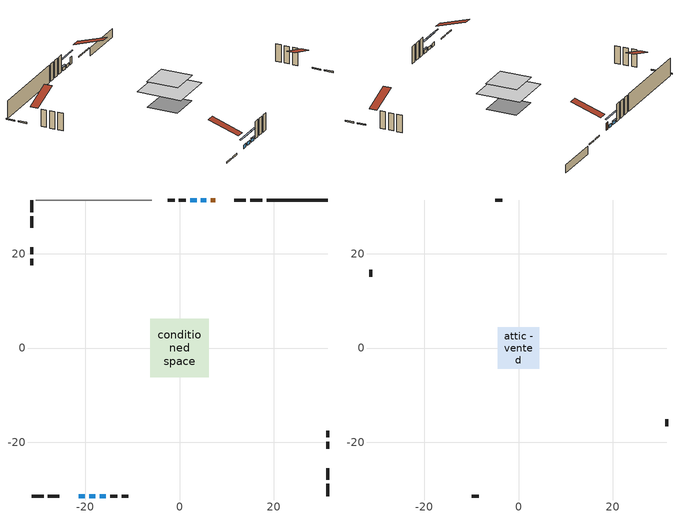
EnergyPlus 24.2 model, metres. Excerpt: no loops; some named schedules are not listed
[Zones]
conditioned space
 floor adiabatic (AdiabaticFloorConstruction): -6.2,-6.2 -6.2,6.2 6.2,6.2 6.2,-6.2 z2.69
 floor foundation (Slab1 construction): -4.25,-4.25 -4.25,4.25 4.25,4.25 4.25,-4.25 z-2.04
 wall outside (RimJoist1 construction): 17.53,31.37 14.99,31.37 / -31.37,-31.37 -28.82,-31.37 / -31.37,31.37 -31.37,28.82 / 31.37,-31.37 31.37,-28.82 z0.25:0.55
 wall outside (RimJoist2 construction): 14.06,31.37 11.64,31.37 / -27.89,-31.37 -25.47,-31.37 / -31.37,27.89 -31.37,25.47 / 31.37,-27.89 31.37,-25.47 z0.25:0.55
 wall outside (AdiabaticWallConstruction 1): 7.53,31.37 6.64,31.37 z0.25:2.28
 wall outside (AdiabaticWallConstruction): 5.71,31.37 4.54,31.37 z0.25:1.11; -21.36,-31.37 -20.09,-31.37 z0.25:1.22; 3.62,31.37 2.29,31.37 / -19.16,-31.37 -17.84,-31.37 / -16.91,-31.37 -15.59,-31.37 z0.25:1.17
 wall outside (Wall1 construction): 1.37,31.37 -0.13,31.37 / -14.66,-31.37 -13.17,-31.37 / -31.37,21.36 -31.37,19.87 / 31.37,-21.36 31.37,-19.87 z0.25:5.13
 wall outside (Wall2 construction): -1.06,31.37 -2.47,31.37 / -12.24,-31.37 -10.83,-31.37 / -31.37,18.94 -31.37,17.53 / 31.37,-18.94 31.37,-17.53 z0.25:5.13
 wall foundation (FoundationWall1 construction): 31.37,31.37 18.46,31.37 z-2.04:0.25
 wall adiabatic (Wall4 construction): -5.83,31.37 -30.44,31.37 z0.25:5.13
 window (WindowConstruction): 5.71,31.37 4.54,31.37 z0.25:1.11
 window (WindowConstruction 1): -21.36,-31.37 -20.09,-31.37 z0.25:1.22
 window (WindowConstruction 2): 3.62,31.37 2.3,31.37 z0.25:1.16
 window (WindowConstruction 3): -19.16,-31.37 -17.84,-31.37 z0.25:1.16
 window (WindowConstruction 4): -16.91,-31.37 -15.59,-31.37 z0.25:1.16
 door (Door): 7.53,31.37 6.64,31.37 z0.25:2.28
 ceiling adiabatic (AdiabaticFloorConstruction): 6.2,-6.2 6.2,6.2 -6.2,6.2 -6.2,-6.2 z2.69
attic - vented
 floor to conditioned space (Floor1 construction Reversed): -4.38,-4.38 -4.38,4.38 4.38,4.38 4.38,-4.38 z5.13
 wall outside (Wall3 construction): -3.39,31.37 -4.9,31.37 / -9.9,-31.37 -8.4,-31.37 / -31.37,16.6 -31.37,15.09 / 31.37,-16.6 31.37,-15.09 z0.25:5.13
 roof outside (Roof1 construction): 8.46,31.37,5.13 8.46,22.83,7.97 10.71,22.83,7.97 10.71,31.37,5.13; -22.29,-31.37,5.13 -22.29,-22.83,7.97 -24.54,-22.83,7.97 -24.54,-31.37,5.13; -31.37,22.29,5.13 -22.83,22.29,7.97 -22.83,24.54,7.97 -31.37,24.54,5.13; 31.37,-22.29,5.13 22.83,-22.29,7.97 22.83,-24.54,7.97 31.37,-24.54,5.13
shading: 2.05,31.37 8.2,31.37 8.2,31.78 2.05,31.78 z3.6; -17.6,-31.37 -23.85,-31.37 -23.85,-31.78 -17.6,-31.78 z3.71; 2.09,31.37 3.82,31.37 3.82,31.78 2.09,31.78 z1.37; -15.35,-31.37 -21.65,-31.37 -21.65,-31.78 -15.35,-31.78 z3.65; -15.39,-31.37 -17.11,-31.37 -17.11,-31.78 -15.39,-31.78 z1.37
[Building]
Building 1: Terrain=Suburbs
[Site:Location]
Edmonton Intl AP_AB: Latitude {deg}=53.31; Longitude {deg}=-113.58; Time Zone {hr}=-7; Elevation {m}=723; Keep Site Location Information=Yes
[Site:GroundTemperature:Shallow]
-1.56185, -3.61833, -3.78302, -2.80711, 1.11059, 5.01004, 8.39065, 10.5322, 10.7141, 8.97234, 5.67794, 1.89811
[Site:WaterMainsTemperature]
Calculation Method=Schedule; Temperature Schedule=mains temperature schedule
[Material] Roughness=Rough; Thermal Absorptance=0.9
Name | Thickness {m} | Conductivity {W/m-K} | Density {kg/m3} | Specific Heat {J/kg-K} | Solar Absorptance | Visible Absorptance
asphalt or fiberglass shingles | 0.00635 | 0.162714 | 1121.4 | 1465.45 | 0.4 | 0.4
ceiling loosefill ins | 0.0846667 | 0.0480833 | 16.02 | 1046.75 | 0.7 | 0.7
ceiling stud and cavity | 0.1397 | 0.426537 | 65.682 | 1177.47 | 0.7 | 0.7
concrete 4.0 in. | 0.1016 | 1.803125 | 2242.8 | 837.4 | 0.7 | 0.7
concrete 8.0 in. | 0.2032 | 1.803125 | 2242.8 | 837.4 | 0.7 | 0.7
door material | 0.04445 | 0.053851 | 512.64 | 1214.23 | 0.7 | 0.7
floor covering | 0.0127 | 0.0433444 | 54.468 | 1339.84 | 0.6 | 0.6
floor rigid ins; wall rigid ins | 0.512978 | 0.029427 | 32.04 | 1214.23 | 0.7 | 0.7
floor stud and cavity | 0.1397 | 1.75129 | 37.0049 | 1207.88 | 0.7 | 0.7
furniture material conditioned space 1 | 0.1524 | 0.115458 | 640.8 | 1214.23 | 0.6 | 0.6
gypsum board | 0.0127 | 0.160291 | 801 | 837.4 | 0.6 | 0.6
osb sheathing 0.5 in. | 0.0127 | 0.115458 | 512.64 | 1214.23 | 0.7 | 0.7
osb sheathing 0.5 in. 1 | 0.0127 | 0.115458 | 512.64 | 1214.23 | 0.4 | 0.4
osb sheathing 0.75 in. | 0.01905 | 0.115458 | 512.64 | 1214.23 | 0.7 | 0.7
osb sheathing 2.0 in. | 0.0508 | 0.115458 | 512.64 | 1214.23 | 0.7 | 0.7
rim joist stud and cavity | 0.0508 | 0.0297552 | 125.044 | 1163.47 | 0.6 | 0.6
rim joist stud and cavity 1 | 0.0508 | 0.648972 | 50.32683 | 1063.81 | 0.6 | 0.6
wall stud and cavity | 0.1397 | 0.0971095 | 139.0536 | 1170.24 | 0.7 | 0.7
wall stud and cavity 1 | 0.1397 | 0.0974674 | 139.0536 | 1170.24 | 0.7 | 0.7
wall stud and cavity 2 | 0.0889 | 6.1454 | 50.32683 | 1063.81 | 0.6 | 0.6
wall stud and cavity 3 | 0.1397 | 0.0872287 | 139.0536 | 1170.24 | 0.7 | 0.7
wall stud and cavity 4 | 0.0889 | 0.380278 | 52.3479 | 1209.89 | 0.7 | 0.7
wall stud and cavity 5 | 0.0889 | 0.391764 | 83.0341 | 1211.67 | 0.7 | 0.7
wood siding | 0.0254 | 0.102417 | 544.68 | 1172.36 | 0.4 | 0.4
wood siding 1 | 0.00254 | 0.102417 | 544.68 | 1172.36 | 0.4 | 0.4
wood siding 2; wood siding 3; wood siding 4 | 0.0254 | 0.102417 | 544.68 | 1172.36 | 0.7 | 0.7
[WindowMaterial:SimpleGlazingSystem]
Name | U-Factor {W/m2-K} | Solar Heat Gain Coefficient
WindowMaterial | 3.00253 | 0.53
WindowMaterial 1 | 2.99003 | 0.55
WindowMaterial 2 | 2.989467 | 0.55
[Construction]
AdiabaticFloorConstruction: floor stud and cavity, floor rigid ins, osb sheathing 0.75 in., floor covering
AdiabaticWallConstruction: wood siding 3, wall rigid ins, wall stud and cavity 4, gypsum board
AdiabaticWallConstruction 1: wood siding 4, wall rigid ins, wall stud and cavity 4, gypsum board
Door: door material
Floor1 construction Reversed: gypsum board, ceiling stud and cavity, ceiling loosefill ins
FoundationWall1 construction: concrete 8.0 in.
furniture construction conditioned space 1: furniture material conditioned space 1
PartitionWallConstruction: gypsum board, wall stud and cavity 5, gypsum board
RimJoist1 construction: wood siding 2, osb sheathing 2.0 in., rim joist stud and cavity
RimJoist2 construction: wood siding 2, rim joist stud and cavity 1
Roof1 construction: asphalt or fiberglass shingles
Slab1 construction: concrete 4.0 in.
Wall1 construction: wood siding, osb sheathing 0.5 in., wall stud and cavity, gypsum board
Wall2 construction: wood siding, osb sheathing 0.5 in., wall stud and cavity 1, gypsum board
Wall3 construction: wood siding 1, wall stud and cavity 2
Wall4 construction: osb sheathing 0.5 in. 1, wall stud and cavity 3, gypsum board
WindowConstruction: WindowMaterial
WindowConstruction 1: WindowMaterial 1
WindowConstruction 2; WindowConstruction 3; WindowConstruction 4: WindowMaterial 2
[Zone] Multiplier=1; Part of Total Floor Area=Yes
Name | Volume {m3}
attic - vented | 35.514
conditioned space | 562.2
[Space]
Name | Zone | Volume {m3}
attic - vented 1 | attic - vented | 35.514
conditioned space 1 | conditioned space | 562.2
[ZoneInfiltration:EffectiveLeakageArea]
infil attic - vented 1: Zone or Space=attic - vented 1; Schedule=Always On Discrete; Effective Air Leakage Area {cm2}=2673.39; Stack Coefficient=0.000537055; Wind Coefficient=1.56578e-05
[ZoneMixing]
whole house fan mix: Zone or Space=attic - vented; Schedule=Always On Continuous; Design Flow Rate Calculation Method=Flow/Zone; Design Flow Rate {m3/s}=0; Source Zone or Space=conditioned space
[SurfaceProperty:ExposedFoundationPerimeter]
Slab1: Exposed Perimeter Calculation Method=TotalExposedPerimeter; Total Exposed Perimeter {m}=12.902
[InternalMass] Zone or ZoneList=conditioned space; Space or SpaceList=conditioned space 1
Name | Construction | Surface Area {m2}
furniture mass conditioned space 1 | furniture construction conditioned space 1 | 90.32
partition wall mass | PartitionWallConstruction | 225.8
[Lights]
interior lighting: Zone or ZoneList or Space or SpaceList=conditioned space 1; Schedule=interior lighting schedule; Design Level Calculation Method=LightingLevel; Lighting Level {W}=343.2; Return Air Fraction=0; Fraction Radiant=0.6; Fraction Visible=0.2; Fraction Replaceable=1
[People]
occupants: Zone or ZoneList or Space or SpaceList=conditioned space 1; Number of People Schedule=occupants schedule; Number of People Calculation Method=People; Number of People=3; Fraction Radiant=0.314171; Sensible Heat Fraction=0.56303; Activity Level Schedule=occupants activity schedule; Carbon Dioxide Generation Rate {m3/s-W}=0; Enable ASHRAE 55 Comfort Warnings=No; Mean Radiant Temperature Calculation Type=EnclosureAveraged
[ElectricEquipment] Zone or ZoneList or Space or SpaceList=conditioned space 1; Design Level Calculation Method=EquipmentLevel
Name | Schedule | Design Level {W} | Fraction Latent | Fraction Radiant | Fraction Lost
clothes dryer | clothes dryer schedule | 140.772 | 0.015 | 0.081 | 0.85
clothes washer | clothes washer schedule | 32.1985 | 0.03 | 0.162 | 0.7
cooking range | cooking range schedule | 208.969 | 0.08 | 0.432 | 0.2
dishwasher | dishwasher schedule | 66.8632 | 0.3 | 0.18 | 0.4
fridge | fridge schedule | 72.9452 | 0 | 0.6 | 0
mech vent bath fan 0 | mech vent bath fan 0 schedule | 50.2 | 0 | 0 | 1
mech vent bath fan 1 | mech vent bath fan 1 schedule | 50.2 | 0 | 0 | 1
mech vent house fan | mech vent house fan schedule | 0 | 0 | 0 | 1
mech vent house fan cfis | mech vent house fan cfis schedule | 0 | 0 | 0 | 0
mech vent range fan 0 | mech vent range fan 0 schedule | 57 | 0 | 0 | 1
misc plug loads | misc plug loads schedule | 494.7 | 0.045 | 0.513 | 0.1
whole house fan | Always On Discrete | 0 | 0 | 0 | 1
[OtherEquipment] Zone or ZoneList or Space or SpaceList=conditioned space 1; Design Level Calculation Method=EquipmentLevel
Name | Fuel Type | Schedule | Design Level {W} | Fraction Latent | Fraction Radiant | Fraction Lost
clothes dryer 1 | Electricity | clothes dryer schedule | 0 | 0.015 | 0.081 | 0.85
cooking range 1 | Electricity | cooking range schedule | 0 | 0.08 | 0.432 | 0.2
general water use latent | None | general water use schedule | 59.3978 | 1 | 0 | 0
general water use sensible | None | general water use schedule | -58.539 | 0 | 0.6 | 0
mech vent house fan latent load | None | Always On Discrete | 0 | 1 | 0 | 0
mech vent house fan sensible load | None | Always On Discrete | 0 | 0 | 0 | 0
water heater energy adjustment1 | NaturalGas | Always On Discrete | 0.01 | 0 | 0 | 1
[ZoneInfiltration:DesignFlowRate] Zone or ZoneList or Space or SpaceList=conditioned space 1; Schedule=Always On Discrete; Design Flow Rate Calculation Method=Flow/Zone; Design Flow Rate {m3/s}=0
infil flow; natural vent flow; whole house fan flow
[AvailabilityManager:Scheduled]
furnace airloop Availability Manager: Schedule=Always On Discrete
[Foundation:Kiva]
Foundation Kiva 1: Initial Indoor Air Temperature {C}=18; Wall Height Above Grade {m}=0.249997; Wall Depth Below Slab {m}=0.2032
[Foundation:Kiva:Settings]
Soil Conductivity {W/m-K}=0.849921; Soil Density {kg/m3}=1842.3; Soil Specific Heat {J/kg-K}=418.7; Ground Solar Absorptivity=0.9; Ground Thermal Absorptivity=0.9; Ground Surface Roughness {m}=0.03; Far-Field Width {m}=40; Deep-Ground Boundary Condition=ZeroFlux; Deep-Ground Depth {m}=40; Minimum Cell Dimension {m}=0.2; Maximum Cell Growth Coefficient=3; Simulation Timestep=Timestep
[Exterior:Lights]
exterior lighting: Schedule=exterior lighting schedule; Design Level {W}=75.6
[EnergyManagementSystem:GlobalVariable]
furnace_airloop_Fan_RTF
infil_program_Qfan
infil_program_Qinf
natural_vent_program_Qnv
natural_vent_program_Qwhf
[EnergyManagementSystem:Sensor]
Name | Output:Variable or Output:Meter Index Key | Output:Variable or Output:Meter
airflow_gain | infil flow | Infiltration Sensible Heat Gain Energy
airflow_gain_1 | natural vent flow | Infiltration Sensible Heat Gain Energy
airflow_gain_2 | whole house fan flow | Infiltration Sensible Heat Gain Energy
airflow_loss | infil flow | Infiltration Sensible Heat Loss Energy
airflow_loss_1 | natural vent flow | Infiltration Sensible Heat Loss Energy
airflow_loss_2 | whole house fan flow | Infiltration Sensible Heat Loss Energy
clg_load_cond |  | Cooling:EnergyTransfer:Zone:CONDITIONED SPACE
clg_sp_s; clg_sp_s_1 | cooling setpoint | Schedule Value
clothes_dryer_exhaust_0_sch_s | clothes dryer exhaust 0 schedule | Schedule Value
cool_season | cooling season schedule | Schedule Value
htg_load_cond |  | Heating:EnergyTransfer:Zone:CONDITIONED SPACE
htg_sp_s; htg_sp_s_1 | heating setpoint | Schedule Value
ig_ee_conv | clothes dryer | Electric Equipment Convective Heating Energy
ig_ee_conv_2 | cooking range | Electric Equipment Convective Heating Energy
ig_ee_conv_4 | fridge | Electric Equipment Convective Heating Energy
ig_ee_conv_5 | misc plug loads | Electric Equipment Convective Heating Energy
ig_ee_conv_6 | whole house fan | Electric Equipment Convective Heating Energy
ig_ee_rad | clothes dryer | Electric Equipment Radiant Heating Energy
ig_ee_rad_2 | cooking range | Electric Equipment Radiant Heating Energy
ig_ee_rad_4 | fridge | Electric Equipment Radiant Heating Energy
ig_ee_rad_5 | misc plug loads | Electric Equipment Radiant Heating Energy
ig_ee_rad_6 | whole house fan | Electric Equipment Radiant Heating Energy
ig_lgt_conv | interior lighting | Lights Convective Heating Energy
ig_lgt_rad | interior lighting | Lights Radiant Heating Energy
ig_lgt_vis | interior lighting | Lights Visible Radiation Heating Energy
ig_oe_conv | clothes dryer 1 | Other Equipment Convective Heating Energy
ig_oe_conv_1 | cooking range 1 | Other Equipment Convective Heating Energy
ig_oe_conv_2 | general water use latent | Other Equipment Convective Heating Energy
ig_oe_conv_3 | general water use sensible | Other Equipment Convective Heating Energy
ig_oe_conv_4 | water heater energy adjustment1 | Other Equipment Convective Heating Energy
ig_oe_rad | clothes dryer 1 | Other Equipment Radiant Heating Energy
ig_oe_rad_1 | cooking range 1 | Other Equipment Radiant Heating Energy
ig_oe_rad_2 | general water use latent | Other Equipment Radiant Heating Energy
ig_oe_rad_3 | general water use sensible | Other Equipment Radiant Heating Energy
ig_oe_rad_4 | water heater energy adjustment1 | Other Equipment Radiant Heating Energy
ig_ppl_conv | occupants | People Convective Heating Energy
ig_ppl_rad | occupants | People Radiant Heating Energy
im_conv | furniture mass conditioned space 1 | Surface Inside Face Convection Heat Gain Energy
im_conv_1 | partition wall mass | Surface Inside Face Convection Heat Gain Energy
im_ig | furniture mass conditioned space 1 | Surface Inside Face Internal Gains Radiation Heat Gain Energy
im_ig_1 | partition wall mass | Surface Inside Face Internal Gains Radiation Heat Gain Energy
im_lgt | furniture mass conditioned space 1 | Surface Inside Face Lights Radiation Heat Gain Energy
im_lgt_1 | partition wall mass | Surface Inside Face Lights Radiation Heat Gain Energy
im_sol | furniture mass conditioned space 1 | Surface Inside Face Solar Radiation Heat Gain Energy
im_sol_1 | partition wall mass | Surface Inside Face Solar Radiation Heat Gain Energy
im_surf | furniture mass conditioned space 1 | Surface Inside Face Net Surface Thermal Radiation Heat Gain Energy
im_surf_1 | partition wall mass | Surface Inside Face Net Surface Thermal Radiation Heat Gain Energy
mech_vent_bath_fan_0_sch_s | mech vent bath fan 0 schedule | Schedule Value
mech_vent_bath_fan_1_sch_s | mech vent bath fan 1 schedule | Schedule Value
mech_vent_range_fan_0_sch_s | mech vent range fan 0 schedule | Schedule Value
mv_conv | mech vent bath fan 0 | Electric Equipment Convective Heating Energy
mv_conv_1 | mech vent bath fan 1 | Electric Equipment Convective Heating Energy
mv_conv_2 | mech vent house fan | Electric Equipment Convective Heating Energy
mv_conv_3 | mech vent house fan cfis | Electric Equipment Convective Heating Energy
mv_conv_4 | mech vent range fan 0 | Electric Equipment Convective Heating Energy
mv_conv_5 | mech vent house fan latent load | Other Equipment Convective Heating Energy
mv_conv_6 | mech vent house fan sensible load | Other Equipment Convective Heating Energy
mv_rad | mech vent bath fan 0 | Electric Equipment Radiant Heating Energy
mv_rad_1 | mech vent bath fan 1 | Electric Equipment Radiant Heating Energy
mv_rad_2 | mech vent house fan | Electric Equipment Radiant Heating Energy
mv_rad_3 | mech vent house fan cfis | Electric Equipment Radiant Heating Energy
mv_rad_4 | mech vent range fan 0 | Electric Equipment Radiant Heating Energy
mv_rad_5 | mech vent house fan latent load | Other Equipment Radiant Heating Energy
mv_rad_6 | mech vent house fan sensible load | Other Equipment Radiant Heating Energy
natural_vent_s | natural vent schedule | Schedule Value
out_pb_s |  | Site Outdoor Air Barometric Pressure
out_wt_s |  | Site Outdoor Air Humidity Ratio
site_vw_s |  | Site Wind Speed
ss_back_out | Window1 | Surface Window Shortwave from Zone Back Out Window Heat Transfer Rate
ss_back_out_1 | Window2 | Surface Window Shortwave from Zone Back Out Window Heat Transfer Rate
ss_back_out_2 | Window3 | Surface Window Shortwave from Zone Back Out Window Heat Transfer Rate
ss_back_out_3 | Window4 | Surface Window Shortwave from Zone Back Out Window Heat Transfer Rate
ss_back_out_4 | Window5 | Surface Window Shortwave from Zone Back Out Window Heat Transfer Rate
ss_conv | Door1 | Surface Inside Face Convection Heat Gain Energy
ss_conv_1 | Window1 | Surface Inside Face Convection Heat Gain Energy
ss_conv_2 | Window2 | Surface Inside Face Convection Heat Gain Energy
ss_conv_3 | Window3 | Surface Inside Face Convection Heat Gain Energy
ss_conv_4 | Window4 | Surface Inside Face Convection Heat Gain Energy
ss_conv_5 | Window5 | Surface Inside Face Convection Heat Gain Energy
ss_ig | Door1 | Surface Inside Face Internal Gains Radiation Heat Gain Energy
ss_ig_1 | Window1 | Surface Inside Face Internal Gains Radiation Heat Gain Energy
ss_ig_2 | Window2 | Surface Inside Face Internal Gains Radiation Heat Gain Energy
ss_ig_3 | Window3 | Surface Inside Face Internal Gains Radiation Heat Gain Energy
ss_ig_4 | Window4 | Surface Inside Face Internal Gains Radiation Heat Gain Energy
ss_ig_5 | Window5 | Surface Inside Face Internal Gains Radiation Heat Gain Energy
ss_lgt | Door1 | Surface Inside Face Lights Radiation Heat Gain Energy
ss_sol | Door1 | Surface Inside Face Solar Radiation Heat Gain Energy
ss_surf | Door1 | Surface Inside Face Net Surface Thermal Radiation Heat Gain Energy
ss_surf_1 | Window1 | Surface Inside Face Net Surface Thermal Radiation Heat Gain Energy
ss_surf_2 | Window2 | Surface Inside Face Net Surface Thermal Radiation Heat Gain Energy
ss_surf_3 | Window3 | Surface Inside Face Net Surface Thermal Radiation Heat Gain Energy
ss_surf_4 | Window4 | Surface Inside Face Net Surface Thermal Radiation Heat Gain Energy
ss_surf_5 | Window5 | Surface Inside Face Net Surface Thermal Radiation Heat Gain Energy
ss_trans_in | Window1 | Surface Window Transmitted Solar Radiation Rate
ss_trans_in_1 | Window2 | Surface Window Transmitted Solar Radiation Rate
ss_trans_in_2 | Window3 | Surface Window Transmitted Solar Radiation Rate
ss_trans_in_3 | Window4 | Surface Window Transmitted Solar Radiation Rate
ss_trans_in_4 | Window5 | Surface Window Transmitted Solar Radiation Rate
ss_trans_out | Window1 | Surface Inside Face Initial Transmitted Diffuse Transmitted Out Window Solar Radiation Rate
ss_trans_out_1 | Window2 | Surface Inside Face Initial Transmitted Diffuse Transmitted Out Window Solar Radiation Rate
ss_trans_out_2 | Window3 | Surface Inside Face Initial Transmitted Diffuse Transmitted Out Window Solar Radiation Rate
ss_trans_out_3 | Window4 | Surface Inside Face Initial Transmitted Diffuse Transmitted Out Window Solar Radiation Rate
ss_trans_out_4 | Window5 | Surface Inside Face Initial Transmitted Diffuse Transmitted Out Window Solar Radiation Rate
s_conv | Floor1 | Surface Inside Face Convection Heat Gain Energy
s_conv_1 | FoundationWall1 | Surface Inside Face Convection Heat Gain Energy
s_conv_10 | RimJoist2:270 | Surface Inside Face Convection Heat Gain Energy
s_conv_11 | RimJoist2:90 | Surface Inside Face Convection Heat Gain Energy
s_conv_12 | Slab1 | Surface Inside Face Convection Heat Gain Energy
s_conv_13 | Wall1:0 | Surface Inside Face Convection Heat Gain Energy
s_conv_14 | Wall1:180 | Surface Inside Face Convection Heat Gain Energy
s_conv_15 | Wall1:270 | Surface Inside Face Convection Heat Gain Energy
s_conv_16 | Wall1:90 | Surface Inside Face Convection Heat Gain Energy
s_conv_17 | Wall2:0 | Surface Inside Face Convection Heat Gain Energy
s_conv_18 | Wall2:180 | Surface Inside Face Convection Heat Gain Energy
s_conv_19 | Wall2:270 | Surface Inside Face Convection Heat Gain Energy
s_conv_2 | inferred conditioned ceiling | Surface Inside Face Convection Heat Gain Energy
s_conv_20 | Wall2:90 | Surface Inside Face Convection Heat Gain Energy
s_conv_21 | Wall4 | Surface Inside Face Convection Heat Gain Energy
s_conv_3 | inferred conditioned floor | Surface Inside Face Convection Heat Gain Energy
s_conv_4 | RimJoist1:0 | Surface Inside Face Convection Heat Gain Energy
s_conv_5 | RimJoist1:180 | Surface Inside Face Convection Heat Gain Energy
s_conv_6 | RimJoist1:270 | Surface Inside Face Convection Heat Gain Energy
s_conv_7 | RimJoist1:90 | Surface Inside Face Convection Heat Gain Energy
s_conv_8 | RimJoist2:0 | Surface Inside Face Convection Heat Gain Energy
s_conv_9 | RimJoist2:180 | Surface Inside Face Convection Heat Gain Energy
s_ig | Floor1 | Surface Inside Face Internal Gains Radiation Heat Gain Energy
s_ig_1 | FoundationWall1 | Surface Inside Face Internal Gains Radiation Heat Gain Energy
s_ig_10 | RimJoist2:270 | Surface Inside Face Internal Gains Radiation Heat Gain Energy
s_ig_11 | RimJoist2:90 | Surface Inside Face Internal Gains Radiation Heat Gain Energy
s_ig_12 | Slab1 | Surface Inside Face Internal Gains Radiation Heat Gain Energy
s_ig_13 | Wall1:0 | Surface Inside Face Internal Gains Radiation Heat Gain Energy
s_ig_14 | Wall1:180 | Surface Inside Face Internal Gains Radiation Heat Gain Energy
s_ig_15 | Wall1:270 | Surface Inside Face Internal Gains Radiation Heat Gain Energy
s_ig_16 | Wall1:90 | Surface Inside Face Internal Gains Radiation Heat Gain Energy
s_ig_17 | Wall2:0 | Surface Inside Face Internal Gains Radiation Heat Gain Energy
s_ig_18 | Wall2:180 | Surface Inside Face Internal Gains Radiation Heat Gain Energy
s_ig_19 | Wall2:270 | Surface Inside Face Internal Gains Radiation Heat Gain Energy
s_ig_2 | inferred conditioned ceiling | Surface Inside Face Internal Gains Radiation Heat Gain Energy
s_ig_20 | Wall2:90 | Surface Inside Face Internal Gains Radiation Heat Gain Energy
s_ig_21 | Wall4 | Surface Inside Face Internal Gains Radiation Heat Gain Energy
s_ig_3 | inferred conditioned floor | Surface Inside Face Internal Gains Radiation Heat Gain Energy
s_ig_4 | RimJoist1:0 | Surface Inside Face Internal Gains Radiation Heat Gain Energy
s_ig_5 | RimJoist1:180 | Surface Inside Face Internal Gains Radiation Heat Gain Energy
s_ig_6 | RimJoist1:270 | Surface Inside Face Internal Gains Radiation Heat Gain Energy
s_ig_7 | RimJoist1:90 | Surface Inside Face Internal Gains Radiation Heat Gain Energy
s_ig_8 | RimJoist2:0 | Surface Inside Face Internal Gains Radiation Heat Gain Energy
s_ig_9 | RimJoist2:180 | Surface Inside Face Internal Gains Radiation Heat Gain Energy
s_lgt | Floor1 | Surface Inside Face Lights Radiation Heat Gain Energy
s_lgt_1 | FoundationWall1 | Surface Inside Face Lights Radiation Heat Gain Energy
s_lgt_10 | RimJoist2:270 | Surface Inside Face Lights Radiation Heat Gain Energy
s_lgt_11 | RimJoist2:90 | Surface Inside Face Lights Radiation Heat Gain Energy
s_lgt_12 | Slab1 | Surface Inside Face Lights Radiation Heat Gain Energy
s_lgt_13 | Wall1:0 | Surface Inside Face Lights Radiation Heat Gain Energy
s_lgt_14 | Wall1:180 | Surface Inside Face Lights Radiation Heat Gain Energy
s_lgt_15 | Wall1:270 | Surface Inside Face Lights Radiation Heat Gain Energy
s_lgt_16 | Wall1:90 | Surface Inside Face Lights Radiation Heat Gain Energy
s_lgt_17 | Wall2:0 | Surface Inside Face Lights Radiation Heat Gain Energy
s_lgt_18 | Wall2:180 | Surface Inside Face Lights Radiation Heat Gain Energy
s_lgt_19 | Wall2:270 | Surface Inside Face Lights Radiation Heat Gain Energy
s_lgt_2 | inferred conditioned ceiling | Surface Inside Face Lights Radiation Heat Gain Energy
s_lgt_20 | Wall2:90 | Surface Inside Face Lights Radiation Heat Gain Energy
s_lgt_21 | Wall4 | Surface Inside Face Lights Radiation Heat Gain Energy
s_lgt_3 | inferred conditioned floor | Surface Inside Face Lights Radiation Heat Gain Energy
s_lgt_4 | RimJoist1:0 | Surface Inside Face Lights Radiation Heat Gain Energy
s_lgt_5 | RimJoist1:180 | Surface Inside Face Lights Radiation Heat Gain Energy
s_lgt_6 | RimJoist1:270 | Surface Inside Face Lights Radiation Heat Gain Energy
s_lgt_7 | RimJoist1:90 | Surface Inside Face Lights Radiation Heat Gain Energy
s_lgt_8 | RimJoist2:0 | Surface Inside Face Lights Radiation Heat Gain Energy
s_lgt_9 | RimJoist2:180 | Surface Inside Face Lights Radiation Heat Gain Energy
s_sol | Floor1 | Surface Inside Face Solar Radiation Heat Gain Energy
s_sol_1 | FoundationWall1 | Surface Inside Face Solar Radiation Heat Gain Energy
s_sol_10 | RimJoist2:270 | Surface Inside Face Solar Radiation Heat Gain Energy
s_sol_11 | RimJoist2:90 | Surface Inside Face Solar Radiation Heat Gain Energy
s_sol_12 | Slab1 | Surface Inside Face Solar Radiation Heat Gain Energy
s_sol_13 | Wall1:0 | Surface Inside Face Solar Radiation Heat Gain Energy
s_sol_14 | Wall1:180 | Surface Inside Face Solar Radiation Heat Gain Energy
s_sol_15 | Wall1:270 | Surface Inside Face Solar Radiation Heat Gain Energy
s_sol_16 | Wall1:90 | Surface Inside Face Solar Radiation Heat Gain Energy
s_sol_17 | Wall2:0 | Surface Inside Face Solar Radiation Heat Gain Energy
